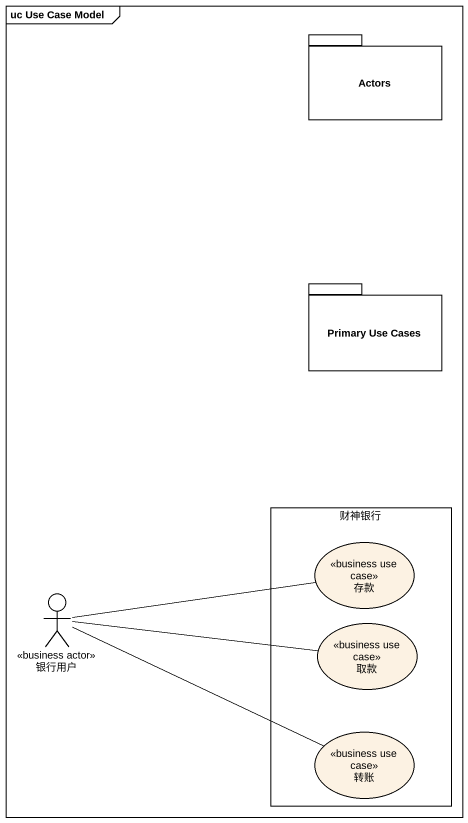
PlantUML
@startuml
mainframe uc Use Case Model
package Actors {
}
package "Primary Use Cases" as Primary_Use_Cases {
}
rectangle 财神银行 {
  usecase 存款 <<business use case>>
  usecase 取款 <<business use case>>
  usecase 转账 <<business use case>>
}
actor 银行用户 <<business actor>>
银行用户 -right- 存款
银行用户 -right- 取款
银行用户 -right- 转账
@enduml
